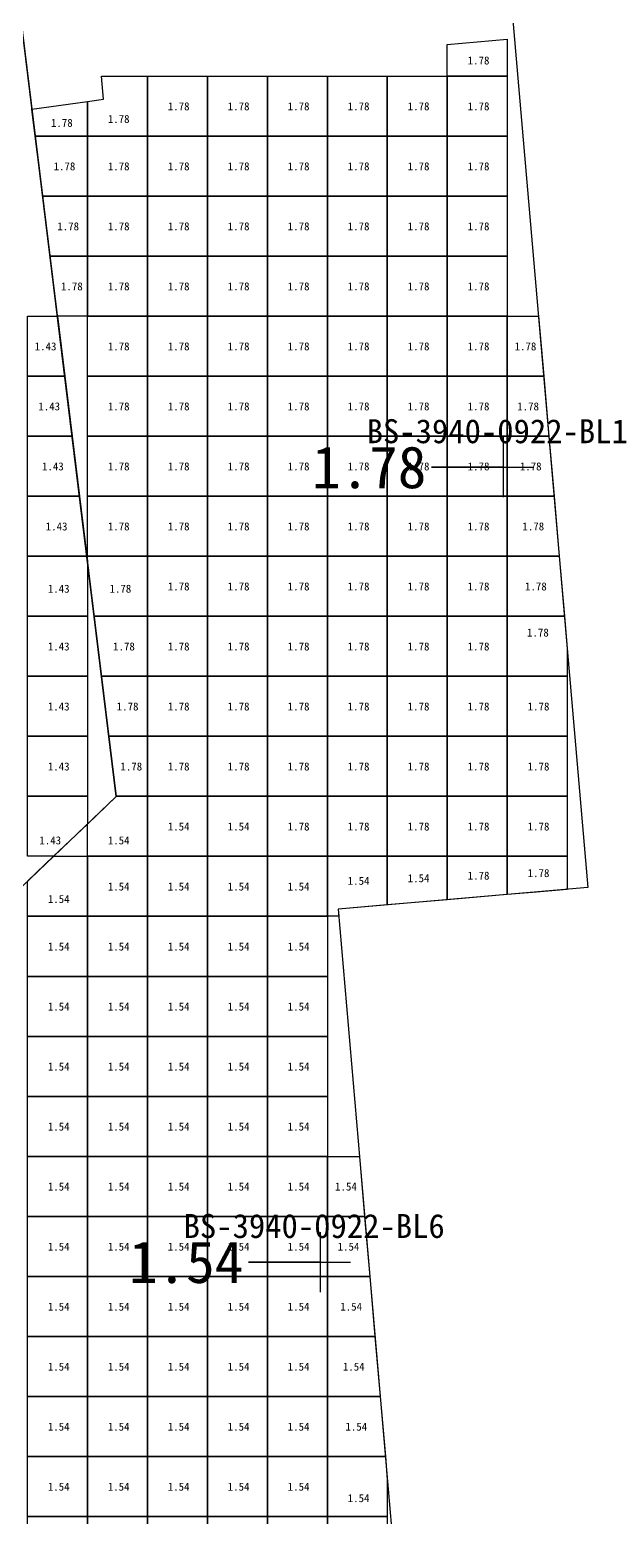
# Model space of a CAD drawing. Header units: metres. Extents: x 470001 to 470150, y 4349600 to 4349734.
# Drawn here: x 470048.15 to 470057.64, y 4349612.57 to 4349637.36 of the extents above; entities that cross this region are included whole.
import ezdxf

# ---------------------------------------------------------------- set-up
doc = ezdxf.new("R2010")
doc.units = ezdxf.units.M
for name, color, linetype in [('1.000-1.500', 5, 'Continuous'), ('1.500-3.000', 1, 'Continuous'), ('点', 7, 'Continuous'), ('爆区方格网', 7, 'Continuous'), ('钻孔', 7, 'Continuous')]:
    doc.layers.add(name, color=color, linetype=linetype)
doc.styles.add('CN_TTF', font='simsunb.ttf')

msp = doc.modelspace()

# ---------------------------------------------------------------- linework, layer by layer
at = {"layer": '1.000-1.500', "color": 5, "lineweight": 30}
msp.add_lwpolyline([(470047.921, 4349638.176), (470049.59, 4349624.582), (470046.461, 4349621.596), (470044.441, 4349611.512), (470037.778, 4349612.857), (470037.778, 4349612.857), (470031.64, 4349612.821), (470031.922, 4349619.846), (470036.052, 4349625.7), (470034.527, 4349634.11), (470044.45, 4349635.507), (470044.76, 4349641.293)], dxfattribs=at)
at = {"layer": '1.500-3.000', "color": 1, "lineweight": 30}
msp.add_lwpolyline([(470056.081, 4349638.932), (470057.453, 4349623.063), (470053.287, 4349622.703), (470054.401, 4349609.82), (470051.678, 4349609.585), (470051.637, 4349610.059), (470044.441, 4349611.512), (470046.461, 4349621.596), (470049.59, 4349624.582), (470047.914, 4349638.237)], dxfattribs=at)
at = {"layer": '点', "color": 138, "true_color": 0x004c4c}
for p, q in [((470056.044, 4349629.568), (470056.044, 4349630.568)), ((470055.544, 4349630.068), (470056.544, 4349630.068)), ((470052.992, 4349616.325), (470052.992, 4349617.325)), ((470052.492, 4349616.825), (470053.492, 4349616.825))]:
    msp.add_line(p, q, dxfattribs=at)
at = {"layer": '爆区方格网', "color": 1}
for points in [[(470056.108, 4349636.585), (470055.108, 4349636.585), (470055.108, 4349637.114), (470056.108, 4349637.2), (470056.108, 4349636.585)], [(470050.108, 4349636.585), (470050.108, 4349635.585), (470049.108, 4349635.585), (470049.108, 4349636.162), (470049.377, 4349636.2), (470049.344, 4349636.585), (470050.108, 4349636.585)], [(470050.108, 4349635.585), (470050.108, 4349636.585), (470051.108, 4349636.585), (470051.108, 4349635.585), (470050.108, 4349635.585)], [(470051.108, 4349635.585), (470051.108, 4349636.585), (470052.108, 4349636.585), (470052.108, 4349635.585), (470051.108, 4349635.585)], [(470052.108, 4349635.585), (470052.108, 4349636.585), (470053.108, 4349636.585), (470053.108, 4349635.585), (470052.108, 4349635.585)], [(470053.108, 4349635.585), (470053.108, 4349636.585), (470054.108, 4349636.585), (470054.108, 4349635.585), (470053.108, 4349635.585)], [(470054.108, 4349635.585), (470054.108, 4349636.585), (470055.108, 4349636.585), (470055.108, 4349635.585), (470054.108, 4349635.585)], [(470055.108, 4349635.585), (470055.108, 4349636.585), (470056.108, 4349636.585), (470056.108, 4349635.585), (470055.108, 4349635.585)], [(470049.108, 4349635.585), (470048.239, 4349635.585), (470048.184, 4349636.032), (470049.108, 4349636.162), (470049.108, 4349635.585)], [(470049.108, 4349635.585), (470049.108, 4349634.585), (470048.362, 4349634.585), (470048.239, 4349635.585), (470049.108, 4349635.585)], [(470049.108, 4349634.585), (470049.108, 4349635.585), (470050.108, 4349635.585), (470050.108, 4349634.585), (470049.108, 4349634.585)], [(470050.108, 4349634.585), (470050.108, 4349635.585), (470051.108, 4349635.585), (470051.108, 4349634.585), (470050.108, 4349634.585)], [(470051.108, 4349634.585), (470051.108, 4349635.585), (470052.108, 4349635.585), (470052.108, 4349634.585), (470051.108, 4349634.585)], [(470052.108, 4349634.585), (470052.108, 4349635.585), (470053.108, 4349635.585), (470053.108, 4349634.585), (470052.108, 4349634.585)], [(470053.108, 4349634.585), (470053.108, 4349635.585), (470054.108, 4349635.585), (470054.108, 4349634.585), (470053.108, 4349634.585)], [(470054.108, 4349634.585), (470054.108, 4349635.585), (470055.108, 4349635.585), (470055.108, 4349634.585), (470054.108, 4349634.585)], [(470055.108, 4349634.585), (470055.108, 4349635.585), (470056.108, 4349635.585), (470056.108, 4349634.585), (470055.108, 4349634.585)], [(470049.108, 4349634.585), (470049.108, 4349633.585), (470048.485, 4349633.585), (470048.362, 4349634.585), (470049.108, 4349634.585)], [(470049.108, 4349633.585), (470049.108, 4349634.585), (470050.108, 4349634.585), (470050.108, 4349633.585), (470049.108, 4349633.585)], [(470050.108, 4349633.585), (470050.108, 4349634.585), (470051.108, 4349634.585), (470051.108, 4349633.585), (470050.108, 4349633.585)], [(470051.108, 4349633.585), (470051.108, 4349634.585), (470052.108, 4349634.585), (470052.108, 4349633.585), (470051.108, 4349633.585)], [(470052.108, 4349633.585), (470052.108, 4349634.585), (470053.108, 4349634.585), (470053.108, 4349633.585), (470052.108, 4349633.585)], [(470053.108, 4349633.585), (470053.108, 4349634.585), (470054.108, 4349634.585), (470054.108, 4349633.585), (470053.108, 4349633.585)], [(470054.108, 4349633.585), (470054.108, 4349634.585), (470055.108, 4349634.585), (470055.108, 4349633.585), (470054.108, 4349633.585)], [(470055.108, 4349633.585), (470055.108, 4349634.585), (470056.108, 4349634.585), (470056.108, 4349633.585), (470055.108, 4349633.585)], [(470049.108, 4349633.585), (470049.108, 4349632.585), (470048.608, 4349632.585), (470048.485, 4349633.585), (470049.108, 4349633.585)], [(470049.108, 4349632.585), (470049.108, 4349633.585), (470050.108, 4349633.585), (470050.108, 4349632.585), (470049.108, 4349632.585)], [(470050.108, 4349632.585), (470050.108, 4349633.585), (470051.108, 4349633.585), (470051.108, 4349632.585), (470050.108, 4349632.585)], [(470051.108, 4349632.585), (470051.108, 4349633.585), (470052.108, 4349633.585), (470052.108, 4349632.585), (470051.108, 4349632.585)], [(470052.108, 4349632.585), (470052.108, 4349633.585), (470053.108, 4349633.585), (470053.108, 4349632.585), (470052.108, 4349632.585)], [(470053.108, 4349632.585), (470053.108, 4349633.585), (470054.108, 4349633.585), (470054.108, 4349632.585), (470053.108, 4349632.585)], [(470054.108, 4349632.585), (470054.108, 4349633.585), (470055.108, 4349633.585), (470055.108, 4349632.585), (470054.108, 4349632.585)], [(470055.108, 4349632.585), (470055.108, 4349633.585), (470056.108, 4349633.585), (470056.108, 4349632.585), (470055.108, 4349632.585)], [(470049.108, 4349631.585), (470049.108, 4349632.585), (470050.108, 4349632.585), (470050.108, 4349631.585), (470049.108, 4349631.585)], [(470050.108, 4349631.585), (470050.108, 4349632.585), (470051.108, 4349632.585), (470051.108, 4349631.585), (470050.108, 4349631.585)], [(470051.108, 4349631.585), (470051.108, 4349632.585), (470052.108, 4349632.585), (470052.108, 4349631.585), (470051.108, 4349631.585)], [(470052.108, 4349631.585), (470052.108, 4349632.585), (470053.108, 4349632.585), (470053.108, 4349631.585), (470052.108, 4349631.585)], [(470053.108, 4349631.585), (470053.108, 4349632.585), (470054.108, 4349632.585), (470054.108, 4349631.585), (470053.108, 4349631.585)], [(470054.108, 4349631.585), (470054.108, 4349632.585), (470055.108, 4349632.585), (470055.108, 4349631.585), (470054.108, 4349631.585)], [(470055.108, 4349631.585), (470055.108, 4349632.585), (470056.108, 4349632.585), (470056.108, 4349631.585), (470055.108, 4349631.585)], [(470056.108, 4349631.585), (470056.108, 4349632.585), (470056.629, 4349632.585), (470056.716, 4349631.585), (470056.108, 4349631.585)], [(470049.108, 4349630.585), (470049.108, 4349631.585), (470050.108, 4349631.585), (470050.108, 4349630.585), (470049.108, 4349630.585)], [(470050.108, 4349630.585), (470050.108, 4349631.585), (470051.108, 4349631.585), (470051.108, 4349630.585), (470050.108, 4349630.585)], [(470051.108, 4349630.585), (470051.108, 4349631.585), (470052.108, 4349631.585), (470052.108, 4349630.585), (470051.108, 4349630.585)], [(470052.108, 4349630.585), (470052.108, 4349631.585), (470053.108, 4349631.585), (470053.108, 4349630.585), (470052.108, 4349630.585)], [(470053.108, 4349630.585), (470053.108, 4349631.585), (470054.108, 4349631.585), (470054.108, 4349630.585), (470053.108, 4349630.585)], [(470054.108, 4349630.585), (470054.108, 4349631.585), (470055.108, 4349631.585), (470055.108, 4349630.585), (470054.108, 4349630.585)], [(470055.108, 4349630.585), (470055.108, 4349631.585), (470056.108, 4349631.585), (470056.108, 4349630.585), (470055.108, 4349630.585)], [(470056.108, 4349630.585), (470056.108, 4349631.585), (470056.716, 4349631.585), (470056.802, 4349630.585), (470056.108, 4349630.585)], [(470049.108, 4349629.585), (470049.108, 4349630.585), (470050.108, 4349630.585), (470050.108, 4349629.585), (470049.108, 4349629.585)], [(470050.108, 4349629.585), (470050.108, 4349630.585), (470051.108, 4349630.585), (470051.108, 4349629.585), (470050.108, 4349629.585)], [(470051.108, 4349629.585), (470051.108, 4349630.585), (470052.108, 4349630.585), (470052.108, 4349629.585), (470051.108, 4349629.585)], [(470052.108, 4349629.585), (470052.108, 4349630.585), (470053.108, 4349630.585), (470053.108, 4349629.585), (470052.108, 4349629.585)], [(470053.108, 4349629.585), (470053.108, 4349630.585), (470054.108, 4349630.585), (470054.108, 4349629.585), (470053.108, 4349629.585)], [(470054.108, 4349629.585), (470054.108, 4349630.585), (470055.108, 4349630.585), (470055.108, 4349629.585), (470054.108, 4349629.585)], [(470055.108, 4349629.585), (470055.108, 4349630.585), (470056.108, 4349630.585), (470056.108, 4349629.585), (470055.108, 4349629.585)], [(470056.108, 4349629.585), (470056.108, 4349630.585), (470056.802, 4349630.585), (470056.889, 4349629.585), (470056.108, 4349629.585)], [(470049.108, 4349628.585), (470049.108, 4349629.585), (470050.108, 4349629.585), (470050.108, 4349628.585), (470049.108, 4349628.585)], [(470050.108, 4349628.585), (470050.108, 4349629.585), (470051.108, 4349629.585), (470051.108, 4349628.585), (470050.108, 4349628.585)], [(470051.108, 4349628.585), (470051.108, 4349629.585), (470052.108, 4349629.585), (470052.108, 4349628.585), (470051.108, 4349628.585)], [(470052.108, 4349628.585), (470052.108, 4349629.585), (470053.108, 4349629.585), (470053.108, 4349628.585), (470052.108, 4349628.585)], [(470053.108, 4349628.585), (470053.108, 4349629.585), (470054.108, 4349629.585), (470054.108, 4349628.585), (470053.108, 4349628.585)], [(470054.108, 4349628.585), (470054.108, 4349629.585), (470055.108, 4349629.585), (470055.108, 4349628.585), (470054.108, 4349628.585)], [(470055.108, 4349628.585), (470055.108, 4349629.585), (470056.108, 4349629.585), (470056.108, 4349628.585), (470055.108, 4349628.585)], [(470056.108, 4349628.585), (470056.108, 4349629.585), (470056.889, 4349629.585), (470056.975, 4349628.585), (470056.108, 4349628.585)], [(470049.108, 4349628.585), (470050.108, 4349628.585), (470050.108, 4349627.585), (470049.222, 4349627.585), (470049.108, 4349628.508), (470049.108, 4349628.585)], [(470050.108, 4349627.585), (470050.108, 4349628.585), (470051.108, 4349628.585), (470051.108, 4349627.585), (470050.108, 4349627.585)], [(470051.108, 4349627.585), (470051.108, 4349628.585), (470052.108, 4349628.585), (470052.108, 4349627.585), (470051.108, 4349627.585)], [(470052.108, 4349627.585), (470052.108, 4349628.585), (470053.108, 4349628.585), (470053.108, 4349627.585), (470052.108, 4349627.585)], [(470053.108, 4349627.585), (470053.108, 4349628.585), (470054.108, 4349628.585), (470054.108, 4349627.585), (470053.108, 4349627.585)], [(470054.108, 4349627.585), (470054.108, 4349628.585), (470055.108, 4349628.585), (470055.108, 4349627.585), (470054.108, 4349627.585)], [(470055.108, 4349627.585), (470055.108, 4349628.585), (470056.108, 4349628.585), (470056.108, 4349627.585), (470055.108, 4349627.585)], [(470056.108, 4349627.585), (470056.108, 4349628.585), (470056.975, 4349628.585), (470057.062, 4349627.585), (470056.108, 4349627.585)], [(470050.108, 4349627.585), (470050.108, 4349626.585), (470049.344, 4349626.585), (470049.222, 4349627.585), (470050.108, 4349627.585)], [(470050.108, 4349626.585), (470050.108, 4349627.585), (470051.108, 4349627.585), (470051.108, 4349626.585), (470050.108, 4349626.585)], [(470051.108, 4349626.585), (470051.108, 4349627.585), (470052.108, 4349627.585), (470052.108, 4349626.585), (470051.108, 4349626.585)], [(470052.108, 4349626.585), (470052.108, 4349627.585), (470053.108, 4349627.585), (470053.108, 4349626.585), (470052.108, 4349626.585)], [(470053.108, 4349626.585), (470053.108, 4349627.585), (470054.108, 4349627.585), (470054.108, 4349626.585), (470053.108, 4349626.585)], [(470054.108, 4349626.585), (470054.108, 4349627.585), (470055.108, 4349627.585), (470055.108, 4349626.585), (470054.108, 4349626.585)], [(470055.108, 4349626.585), (470055.108, 4349627.585), (470056.108, 4349627.585), (470056.108, 4349626.585), (470055.108, 4349626.585)], [(470057.108, 4349626.585), (470056.108, 4349626.585), (470056.108, 4349627.585), (470057.062, 4349627.585), (470057.108, 4349627.047), (470057.108, 4349626.585)], [(470050.108, 4349626.585), (470050.108, 4349625.585), (470049.467, 4349625.585), (470049.344, 4349626.585), (470050.108, 4349626.585)], [(470050.108, 4349625.585), (470050.108, 4349626.585), (470051.108, 4349626.585), (470051.108, 4349625.585), (470050.108, 4349625.585)], [(470051.108, 4349625.585), (470051.108, 4349626.585), (470052.108, 4349626.585), (470052.108, 4349625.585), (470051.108, 4349625.585)], [(470052.108, 4349625.585), (470052.108, 4349626.585), (470053.108, 4349626.585), (470053.108, 4349625.585), (470052.108, 4349625.585)], [(470053.108, 4349625.585), (470053.108, 4349626.585), (470054.108, 4349626.585), (470054.108, 4349625.585), (470053.108, 4349625.585)], [(470054.108, 4349625.585), (470054.108, 4349626.585), (470055.108, 4349626.585), (470055.108, 4349625.585), (470054.108, 4349625.585)], [(470055.108, 4349625.585), (470055.108, 4349626.585), (470056.108, 4349626.585), (470056.108, 4349625.585), (470055.108, 4349625.585)], [(470056.108, 4349625.585), (470056.108, 4349626.585), (470057.108, 4349626.585), (470057.108, 4349625.585), (470056.108, 4349625.585)], [(470050.108, 4349625.585), (470050.108, 4349624.585), (470049.59, 4349624.585), (470049.467, 4349625.585), (470050.108, 4349625.585)], [(470050.108, 4349624.585), (470050.108, 4349625.585), (470051.108, 4349625.585), (470051.108, 4349624.585), (470050.108, 4349624.585)], [(470051.108, 4349624.585), (470051.108, 4349625.585), (470052.108, 4349625.585), (470052.108, 4349624.585), (470051.108, 4349624.585)], [(470052.108, 4349624.585), (470052.108, 4349625.585), (470053.108, 4349625.585), (470053.108, 4349624.585), (470052.108, 4349624.585)], [(470053.108, 4349624.585), (470053.108, 4349625.585), (470054.108, 4349625.585), (470054.108, 4349624.585), (470053.108, 4349624.585)], [(470054.108, 4349624.585), (470054.108, 4349625.585), (470055.108, 4349625.585), (470055.108, 4349624.585), (470054.108, 4349624.585)], [(470055.108, 4349624.585), (470055.108, 4349625.585), (470056.108, 4349625.585), (470056.108, 4349624.585), (470055.108, 4349624.585)], [(470056.108, 4349624.585), (470056.108, 4349625.585), (470057.108, 4349625.585), (470057.108, 4349624.585), (470056.108, 4349624.585)], [(470050.108, 4349624.585), (470050.108, 4349623.585), (470049.108, 4349623.585), (470049.108, 4349624.122), (470049.59, 4349624.582), (470049.59, 4349624.585), (470050.108, 4349624.585)], [(470050.108, 4349623.585), (470050.108, 4349624.585), (470051.108, 4349624.585), (470051.108, 4349623.585), (470050.108, 4349623.585)], [(470051.108, 4349623.585), (470051.108, 4349624.585), (470052.108, 4349624.585), (470052.108, 4349623.585), (470051.108, 4349623.585)], [(470052.108, 4349623.585), (470052.108, 4349624.585), (470053.108, 4349624.585), (470053.108, 4349623.585), (470052.108, 4349623.585)], [(470053.108, 4349623.585), (470053.108, 4349624.585), (470054.108, 4349624.585), (470054.108, 4349623.585), (470053.108, 4349623.585)], [(470054.108, 4349623.585), (470054.108, 4349624.585), (470055.108, 4349624.585), (470055.108, 4349623.585), (470054.108, 4349623.585)], [(470055.108, 4349623.585), (470055.108, 4349624.585), (470056.108, 4349624.585), (470056.108, 4349623.585), (470055.108, 4349623.585)], [(470056.108, 4349623.585), (470056.108, 4349624.585), (470057.108, 4349624.585), (470057.108, 4349623.585), (470056.108, 4349623.585)], [(470049.108, 4349623.585), (470049.108, 4349622.585), (470048.108, 4349622.585), (470048.108, 4349623.168), (470048.545, 4349623.585), (470049.108, 4349623.585)], [(470049.108, 4349622.585), (470049.108, 4349623.585), (470050.108, 4349623.585), (470050.108, 4349622.585), (470049.108, 4349622.585)], [(470050.108, 4349622.585), (470050.108, 4349623.585), (470051.108, 4349623.585), (470051.108, 4349622.585), (470050.108, 4349622.585)], [(470051.108, 4349622.585), (470051.108, 4349623.585), (470052.108, 4349623.585), (470052.108, 4349622.585), (470051.108, 4349622.585)], [(470052.108, 4349622.585), (470052.108, 4349623.585), (470053.108, 4349623.585), (470053.108, 4349622.585), (470052.108, 4349622.585)], [(470053.108, 4349622.585), (470053.108, 4349623.585), (470054.108, 4349623.585), (470054.108, 4349622.774), (470053.287, 4349622.703), (470053.297, 4349622.585), (470053.108, 4349622.585)], [(470054.108, 4349623.585), (470055.108, 4349623.585), (470055.108, 4349622.861), (470054.108, 4349622.774), (470054.108, 4349623.585)], [(470055.108, 4349623.585), (470056.108, 4349623.585), (470056.108, 4349622.947), (470055.108, 4349622.861), (470055.108, 4349623.585)], [(470056.108, 4349623.585), (470057.108, 4349623.585), (470057.108, 4349623.034), (470056.528, 4349622.983), (470056.108, 4349622.947), (470056.108, 4349623.585)], [(470048.108, 4349621.585), (470048.108, 4349622.585), (470049.108, 4349622.585), (470049.108, 4349621.585), (470048.108, 4349621.585)], [(470049.108, 4349621.585), (470049.108, 4349622.585), (470050.108, 4349622.585), (470050.108, 4349621.585), (470049.108, 4349621.585)], [(470050.108, 4349621.585), (470050.108, 4349622.585), (470051.108, 4349622.585), (470051.108, 4349621.585), (470050.108, 4349621.585)], [(470051.108, 4349621.585), (470051.108, 4349622.585), (470052.108, 4349622.585), (470052.108, 4349621.585), (470051.108, 4349621.585)], [(470052.108, 4349621.585), (470052.108, 4349622.585), (470053.108, 4349622.585), (470053.108, 4349621.585), (470052.108, 4349621.585)], [(470048.108, 4349620.585), (470048.108, 4349621.585), (470049.108, 4349621.585), (470049.108, 4349620.585), (470048.108, 4349620.585)], [(470049.108, 4349620.585), (470049.108, 4349621.585), (470050.108, 4349621.585), (470050.108, 4349620.585), (470049.108, 4349620.585)], [(470050.108, 4349620.585), (470050.108, 4349621.585), (470051.108, 4349621.585), (470051.108, 4349620.585), (470050.108, 4349620.585)], [(470051.108, 4349620.585), (470051.108, 4349621.585), (470052.108, 4349621.585), (470052.108, 4349620.585), (470051.108, 4349620.585)], [(470052.108, 4349620.585), (470052.108, 4349621.585), (470053.108, 4349621.585), (470053.108, 4349620.585), (470052.108, 4349620.585)], [(470048.108, 4349619.585), (470048.108, 4349620.585), (470049.108, 4349620.585), (470049.108, 4349619.585), (470048.108, 4349619.585)], [(470049.108, 4349619.585), (470049.108, 4349620.585), (470050.108, 4349620.585), (470050.108, 4349619.585), (470049.108, 4349619.585)], [(470050.108, 4349619.585), (470050.108, 4349620.585), (470051.108, 4349620.585), (470051.108, 4349619.585), (470050.108, 4349619.585)], [(470051.108, 4349619.585), (470051.108, 4349620.585), (470052.108, 4349620.585), (470052.108, 4349619.585), (470051.108, 4349619.585)], [(470052.108, 4349619.585), (470052.108, 4349620.585), (470053.108, 4349620.585), (470053.108, 4349619.585), (470052.108, 4349619.585)], [(470048.108, 4349618.585), (470048.108, 4349619.585), (470049.108, 4349619.585), (470049.108, 4349618.585), (470048.108, 4349618.585)], [(470049.108, 4349618.585), (470049.108, 4349619.585), (470050.108, 4349619.585), (470050.108, 4349618.585), (470049.108, 4349618.585)], [(470050.108, 4349618.585), (470050.108, 4349619.585), (470051.108, 4349619.585), (470051.108, 4349618.585), (470050.108, 4349618.585)], [(470051.108, 4349618.585), (470051.108, 4349619.585), (470052.108, 4349619.585), (470052.108, 4349618.585), (470051.108, 4349618.585)], [(470052.108, 4349618.585), (470052.108, 4349619.585), (470053.108, 4349619.585), (470053.108, 4349618.585), (470052.108, 4349618.585)], [(470048.108, 4349617.585), (470048.108, 4349618.585), (470049.108, 4349618.585), (470049.108, 4349617.585), (470048.108, 4349617.585)], [(470049.108, 4349617.585), (470049.108, 4349618.585), (470050.108, 4349618.585), (470050.108, 4349617.585), (470049.108, 4349617.585)], [(470050.108, 4349617.585), (470050.108, 4349618.585), (470051.108, 4349618.585), (470051.108, 4349617.585), (470050.108, 4349617.585)], [(470051.108, 4349617.585), (470051.108, 4349618.585), (470052.108, 4349618.585), (470052.108, 4349617.585), (470051.108, 4349617.585)], [(470052.108, 4349617.585), (470052.108, 4349618.585), (470053.108, 4349618.585), (470053.108, 4349617.585), (470052.108, 4349617.585)], [(470053.108, 4349617.585), (470053.108, 4349618.585), (470053.643, 4349618.585), (470053.729, 4349617.585), (470053.108, 4349617.585)], [(470048.108, 4349616.585), (470048.108, 4349617.585), (470049.108, 4349617.585), (470049.108, 4349616.585), (470048.108, 4349616.585)], [(470049.108, 4349616.585), (470049.108, 4349617.585), (470050.108, 4349617.585), (470050.108, 4349616.585), (470049.108, 4349616.585)], [(470050.108, 4349616.585), (470050.108, 4349617.585), (470051.108, 4349617.585), (470051.108, 4349616.585), (470050.108, 4349616.585)], [(470051.108, 4349616.585), (470051.108, 4349617.585), (470052.108, 4349617.585), (470052.108, 4349616.585), (470051.108, 4349616.585)], [(470052.108, 4349616.585), (470052.108, 4349617.585), (470053.108, 4349617.585), (470053.108, 4349616.585), (470052.108, 4349616.585)], [(470053.108, 4349616.585), (470053.108, 4349617.585), (470053.729, 4349617.585), (470053.816, 4349616.585), (470053.108, 4349616.585)], [(470048.108, 4349615.585), (470048.108, 4349616.585), (470049.108, 4349616.585), (470049.108, 4349615.585), (470048.108, 4349615.585)], [(470049.108, 4349615.585), (470049.108, 4349616.585), (470050.108, 4349616.585), (470050.108, 4349615.585), (470049.108, 4349615.585)], [(470050.108, 4349615.585), (470050.108, 4349616.585), (470051.108, 4349616.585), (470051.108, 4349615.585), (470050.108, 4349615.585)], [(470051.108, 4349615.585), (470051.108, 4349616.585), (470052.108, 4349616.585), (470052.108, 4349615.585), (470051.108, 4349615.585)], [(470052.108, 4349615.585), (470052.108, 4349616.585), (470053.108, 4349616.585), (470053.108, 4349615.585), (470052.108, 4349615.585)], [(470053.108, 4349615.585), (470053.108, 4349616.585), (470053.816, 4349616.585), (470053.902, 4349615.585), (470053.108, 4349615.585)], [(470048.108, 4349614.585), (470048.108, 4349615.585), (470049.108, 4349615.585), (470049.108, 4349614.585), (470048.108, 4349614.585)], [(470049.108, 4349614.585), (470049.108, 4349615.585), (470050.108, 4349615.585), (470050.108, 4349614.585), (470049.108, 4349614.585)], [(470050.108, 4349614.585), (470050.108, 4349615.585), (470051.108, 4349615.585), (470051.108, 4349614.585), (470050.108, 4349614.585)], [(470051.108, 4349614.585), (470051.108, 4349615.585), (470052.108, 4349615.585), (470052.108, 4349614.585), (470051.108, 4349614.585)], [(470052.108, 4349614.585), (470052.108, 4349615.585), (470053.108, 4349615.585), (470053.108, 4349614.585), (470052.108, 4349614.585)], [(470053.108, 4349614.585), (470053.108, 4349615.585), (470053.902, 4349615.585), (470053.989, 4349614.585), (470053.108, 4349614.585)], [(470048.108, 4349613.585), (470048.108, 4349614.585), (470049.108, 4349614.585), (470049.108, 4349613.585), (470048.108, 4349613.585)], [(470049.108, 4349613.585), (470049.108, 4349614.585), (470050.108, 4349614.585), (470050.108, 4349613.585), (470049.108, 4349613.585)], [(470050.108, 4349613.585), (470050.108, 4349614.585), (470051.108, 4349614.585), (470051.108, 4349613.585), (470050.108, 4349613.585)], [(470051.108, 4349613.585), (470051.108, 4349614.585), (470052.108, 4349614.585), (470052.108, 4349613.585), (470051.108, 4349613.585)], [(470052.108, 4349613.585), (470052.108, 4349614.585), (470053.108, 4349614.585), (470053.108, 4349613.585), (470052.108, 4349613.585)], [(470053.108, 4349613.585), (470053.108, 4349614.585), (470053.989, 4349614.585), (470054.075, 4349613.585), (470053.108, 4349613.585)], [(470048.108, 4349612.585), (470048.108, 4349613.585), (470049.108, 4349613.585), (470049.108, 4349612.585), (470048.108, 4349612.585)], [(470049.108, 4349612.585), (470049.108, 4349613.585), (470050.108, 4349613.585), (470050.108, 4349612.585), (470049.108, 4349612.585)], [(470050.108, 4349612.585), (470050.108, 4349613.585), (470051.108, 4349613.585), (470051.108, 4349612.585), (470050.108, 4349612.585)], [(470051.108, 4349612.585), (470051.108, 4349613.585), (470052.108, 4349613.585), (470052.108, 4349612.585), (470051.108, 4349612.585)], [(470052.108, 4349612.585), (470052.108, 4349613.585), (470053.108, 4349613.585), (470053.108, 4349612.585), (470052.108, 4349612.585)], [(470054.108, 4349612.585), (470053.108, 4349612.585), (470053.108, 4349613.585), (470054.075, 4349613.585), (470054.108, 4349613.202), (470054.108, 4349612.585)], [(470048.108, 4349611.585), (470048.108, 4349612.585), (470049.108, 4349612.585), (470049.108, 4349611.585), (470048.108, 4349611.585)], [(470049.108, 4349611.585), (470049.108, 4349612.585), (470050.108, 4349612.585), (470050.108, 4349611.585), (470049.108, 4349611.585)], [(470050.108, 4349611.585), (470050.108, 4349612.585), (470051.108, 4349612.585), (470051.108, 4349611.585), (470050.108, 4349611.585)], [(470051.108, 4349611.585), (470051.108, 4349612.585), (470052.108, 4349612.585), (470052.108, 4349611.585), (470051.108, 4349611.585)], [(470052.108, 4349611.585), (470052.108, 4349612.585), (470053.108, 4349612.585), (470053.108, 4349611.585), (470052.108, 4349611.585)], [(470053.108, 4349611.585), (470053.108, 4349612.585), (470054.108, 4349612.585), (470054.108, 4349611.585), (470053.108, 4349611.585)]]:
    msp.add_lwpolyline(points, close=True, dxfattribs=at)
at = {"layer": '爆区方格网', "color": 5}
for points in [[(470048.108, 4349631.585), (470048.108, 4349632.585), (470048.608, 4349632.585), (470048.73, 4349631.585), (470048.108, 4349631.585)], [(470048.108, 4349630.585), (470048.108, 4349631.585), (470048.73, 4349631.585), (470048.853, 4349630.585), (470048.108, 4349630.585)], [(470048.108, 4349629.585), (470048.108, 4349630.585), (470048.853, 4349630.585), (470048.976, 4349629.585), (470048.108, 4349629.585)], [(470048.108, 4349628.585), (470048.108, 4349629.585), (470048.976, 4349629.585), (470049.099, 4349628.585), (470048.108, 4349628.585)], [(470049.108, 4349627.585), (470048.108, 4349627.585), (470048.108, 4349628.585), (470049.099, 4349628.585), (470049.108, 4349628.508), (470049.108, 4349627.585)], [(470048.108, 4349626.585), (470048.108, 4349627.585), (470049.108, 4349627.585), (470049.108, 4349626.585), (470048.108, 4349626.585)], [(470048.108, 4349625.585), (470048.108, 4349626.585), (470049.108, 4349626.585), (470049.108, 4349625.585), (470048.108, 4349625.585)], [(470048.108, 4349624.585), (470048.108, 4349625.585), (470049.108, 4349625.585), (470049.108, 4349624.585), (470048.108, 4349624.585)], [(470048.108, 4349623.585), (470048.108, 4349624.585), (470049.108, 4349624.585), (470049.108, 4349624.122), (470048.545, 4349623.585), (470048.108, 4349623.585)]]:
    msp.add_lwpolyline(points, close=True, dxfattribs=at)
at = {"layer": '钻孔', "color": 1, "lineweight": 35}
for p, q in [((470056.044, 4349630.068), (470054.844, 4349630.068)), ((470052.992, 4349616.825), (470051.792, 4349616.825))]:
    msp.add_line(p, q, dxfattribs=at)

# ---------------------------------------------------------------- texts
at = {"color": 1, "style": 'CN_TTF'}
for s, p in [('1.78', (470055.448, 4349636.779)), ('1.78', (470050.448, 4349636.015)), ('1.78', (470051.448, 4349636.015)), ('1.78', (470052.448, 4349636.015)), ('1.78', (470053.448, 4349636.015)), ('1.78', (470054.448, 4349636.015)), ('1.78', (470055.448, 4349636.015)), ('1.78', (470048.5, 4349635.739)), ('1.78', (470049.448, 4349635.804)), ('1.78', (470048.544, 4349635.015)), ('1.78', (470049.448, 4349635.015)), ('1.78', (470050.448, 4349635.015)), ('1.78', (470051.448, 4349635.015)), ('1.78', (470052.448, 4349635.015)), ('1.78', (470053.448, 4349635.015)), ('1.78', (470054.448, 4349635.015)), ('1.78', (470055.448, 4349635.015)), ('1.78', (470048.606, 4349634.015)), ('1.78', (470049.448, 4349634.015)), ('1.78', (470050.448, 4349634.015)), ('1.78', (470051.448, 4349634.015)), ('1.78', (470052.448, 4349634.015)), ('1.78', (470053.448, 4349634.015)), ('1.78', (470054.448, 4349634.015)), ('1.78', (470055.448, 4349634.015)), ('1.78', (470048.667, 4349633.015)), ('1.78', (470049.448, 4349633.015)), ('1.78', (470050.448, 4349633.015)), ('1.78', (470051.448, 4349633.015)), ('1.78', (470052.448, 4349633.015)), ('1.78', (470053.448, 4349633.015)), ('1.78', (470054.448, 4349633.015)), ('1.78', (470055.448, 4349633.015)), ('1.78', (470049.448, 4349632.015)), ('1.78', (470050.448, 4349632.015)), ('1.78', (470051.448, 4349632.015)), ('1.78', (470052.448, 4349632.015)), ('1.78', (470053.448, 4349632.015)), ('1.78', (470054.448, 4349632.015)), ('1.78', (470055.448, 4349632.015)), ('1.78', (470056.23, 4349632.015)), ('1.78', (470049.448, 4349631.015)), ('1.78', (470050.448, 4349631.015)), ('1.78', (470051.448, 4349631.015)), ('1.78', (470052.448, 4349631.015)), ('1.78', (470053.448, 4349631.015)), ('1.78', (470054.448, 4349631.015)), ('1.78', (470055.448, 4349631.015)), ('1.78', (470056.274, 4349631.015)), ('1.78', (470049.448, 4349630.015)), ('1.78', (470050.448, 4349630.015)), ('1.78', (470051.448, 4349630.015)), ('1.78', (470052.448, 4349630.015)), ('1.78', (470053.448, 4349630.015)), ('1.78', (470054.448, 4349630.015)), ('1.78', (470055.448, 4349630.015)), ('1.78', (470056.317, 4349630.015)), ('1.78', (470049.448, 4349629.015)), ('1.78', (470050.448, 4349629.015)), ('1.78', (470051.448, 4349629.015)), ('1.78', (470052.448, 4349629.015)), ('1.78', (470053.448, 4349629.015)), ('1.78', (470054.448, 4349629.015)), ('1.78', (470055.448, 4349629.015)), ('1.78', (470056.36, 4349629.015)), ('1.78', (470049.476, 4349627.977)), ('1.78', (470050.448, 4349628.015)), ('1.78', (470051.448, 4349628.015)), ('1.78', (470052.448, 4349628.015)), ('1.78', (470053.448, 4349628.015)), ('1.78', (470054.448, 4349628.015)), ('1.78', (470055.448, 4349628.015)), ('1.78', (470056.403, 4349628.015)), ('1.78', (470056.437, 4349627.246)), ('1.78', (470049.536, 4349627.015)), ('1.78', (470050.448, 4349627.015)), ('1.78', (470051.448, 4349627.015)), ('1.78', (470052.448, 4349627.015)), ('1.78', (470053.448, 4349627.015)), ('1.78', (470054.448, 4349627.015)), ('1.78', (470055.448, 4349627.015)), ('1.78', (470049.597, 4349626.015)), ('1.78', (470050.448, 4349626.015)), ('1.78', (470051.448, 4349626.015)), ('1.78', (470052.448, 4349626.015)), ('1.78', (470053.448, 4349626.015)), ('1.78', (470054.448, 4349626.015)), ('1.78', (470055.448, 4349626.015)), ('1.78', (470056.448, 4349626.015)), ('1.78', (470049.658, 4349625.015)), ('1.78', (470050.448, 4349625.015)), ('1.78', (470051.448, 4349625.015)), ('1.78', (470052.448, 4349625.015)), ('1.78', (470053.448, 4349625.015)), ('1.78', (470054.448, 4349625.015)), ('1.78', (470055.448, 4349625.015)), ('1.78', (470056.448, 4349625.015)), ('1.54', (470050.448, 4349624.015)), ('1.54', (470051.448, 4349624.015)), ('1.78', (470052.448, 4349624.015)), ('1.78', (470053.448, 4349624.015)), ('1.78', (470054.448, 4349624.015)), ('1.78', (470055.448, 4349624.015)), ('1.78', (470056.448, 4349624.015)), ('1.54', (470049.448, 4349623.784)), ('1.54', (470053.448, 4349623.11)), ('1.54', (470054.448, 4349623.153)), ('1.78', (470055.448, 4349623.196)), ('1.78', (470056.448, 4349623.239)), ('1.54', (470049.448, 4349623.015)), ('1.54', (470050.448, 4349623.015)), ('1.54', (470051.448, 4349623.015)), ('1.54', (470052.448, 4349623.015)), ('1.54', (470048.448, 4349622.807)), ('1.54', (470048.448, 4349622.015)), ('1.54', (470049.448, 4349622.015)), ('1.54', (470050.448, 4349622.015)), ('1.54', (470051.448, 4349622.015)), ('1.54', (470052.448, 4349622.015)), ('1.54', (470048.448, 4349621.015)), ('1.54', (470049.448, 4349621.015)), ('1.54', (470050.448, 4349621.015)), ('1.54', (470051.448, 4349621.015)), ('1.54', (470052.448, 4349621.015)), ('1.54', (470048.448, 4349620.015)), ('1.54', (470049.448, 4349620.015)), ('1.54', (470050.448, 4349620.015)), ('1.54', (470051.448, 4349620.015)), ('1.54', (470052.448, 4349620.015)), ('1.54', (470048.448, 4349619.015)), ('1.54', (470049.448, 4349619.015)), ('1.54', (470050.448, 4349619.015)), ('1.54', (470051.448, 4349619.015)), ('1.54', (470052.448, 4349619.015)), ('1.54', (470048.448, 4349618.015)), ('1.54', (470049.448, 4349618.015)), ('1.54', (470050.448, 4349618.015)), ('1.54', (470051.448, 4349618.015)), ('1.54', (470052.448, 4349618.015)), ('1.54', (470053.237, 4349618.015)), ('1.54', (470048.448, 4349617.015)), ('1.54', (470049.448, 4349617.015)), ('1.54', (470050.448, 4349617.015)), ('1.54', (470051.448, 4349617.015)), ('1.54', (470052.448, 4349617.015)), ('1.54', (470053.28, 4349617.015)), ('1.54', (470048.448, 4349616.015)), ('1.54', (470049.448, 4349616.015)), ('1.54', (470050.448, 4349616.015)), ('1.54', (470051.448, 4349616.015)), ('1.54', (470052.448, 4349616.015)), ('1.54', (470053.324, 4349616.015)), ('1.54', (470048.448, 4349615.015)), ('1.54', (470049.448, 4349615.015)), ('1.54', (470050.448, 4349615.015)), ('1.54', (470051.448, 4349615.015)), ('1.54', (470052.448, 4349615.015)), ('1.54', (470053.367, 4349615.015)), ('1.54', (470048.448, 4349614.015)), ('1.54', (470049.448, 4349614.015)), ('1.54', (470050.448, 4349614.015)), ('1.54', (470051.448, 4349614.015)), ('1.54', (470052.448, 4349614.015)), ('1.54', (470053.41, 4349614.015)), ('1.54', (470048.448, 4349613.015)), ('1.54', (470049.448, 4349613.015)), ('1.54', (470050.448, 4349613.015)), ('1.54', (470051.448, 4349613.015)), ('1.54', (470052.448, 4349613.015)), ('1.54', (470053.448, 4349612.824))]:
    msp.add_text(s, height=0.1333, dxfattribs=at).set_placement(p)
at = {"color": 5, "style": 'CN_TTF'}
for p in [(470048.229, 4349632.015), (470048.29, 4349631.015), (470048.351, 4349630.015), (470048.413, 4349629.015), (470048.448, 4349627.977), (470048.448, 4349627.015), (470048.448, 4349626.015), (470048.448, 4349625.015), (470048.307, 4349623.784)]:
    msp.add_text('1.43', height=0.1333, dxfattribs=at).set_placement(p)
at = {"layer": '钻孔', "color": 138, "true_color": 0x004c4c, "style": 'CN_TTF'}
for s, p in [('BS-3940-0922-BL1', (470053.764, 4349630.468)), ('BS-3940-0922-BL6', (470050.712, 4349617.225))]:
    msp.add_text(s, height=0.4, dxfattribs=at).set_placement(p)
at = {"layer": '钻孔', "color": 1, "style": 'CN_TTF'}
for s, p in [('1.78', (470052.854, 4349629.718)), ('1.54', (470049.802, 4349616.475))]:
    msp.add_text(s, height=0.7, dxfattribs=at).set_placement(p)

doc.saveas('drawing.dxf')
